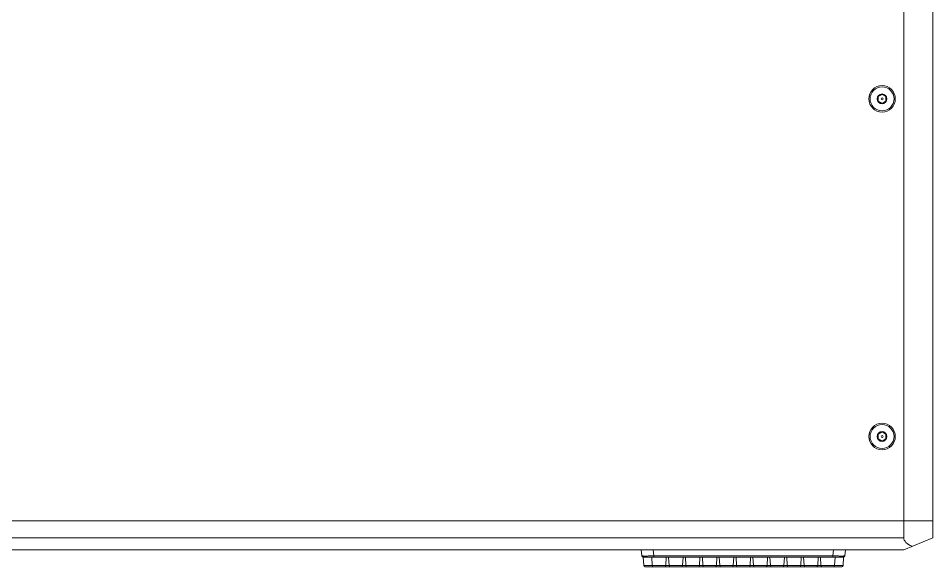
# Model space of a CAD drawing. Header units: millimetres. Extents: x 0 to 3564, y 0 to 2520.
# Drawn here: x 1711.9 to 2091, y 967.5 to 1194.9 of the extents above; entities that cross this region are included whole.
import ezdxf

# ---------------------------------------------------------------- set-up
doc = ezdxf.new("R2010")
doc.units = ezdxf.units.MM
doc.layers.get('0').update_dxf_attribs({"lineweight": 13})

msp = doc.modelspace()

# ---------------------------------------------------------------- linework, layer by layer
for p, q in [((2078.99, 1205.46), (2078.99, 986.46)), ((2090.99, 979.46), (2090.99, 1205.46)), ((2069.99, 1163.34), (2068.37, 1162.4)), ((2068.37, 1160.53), (2068.37, 1162.4)), ((2068.37, 1160.53), (2069.99, 1159.59)), ((2071.62, 1162.4), (2069.99, 1163.34)), ((2069.99, 1159.59), (2071.62, 1160.53)), ((2071.62, 1162.4), (2071.62, 1160.53)), ((2069.99, 1023.34), (2068.37, 1022.4)), ((2068.37, 1020.53), (2068.37, 1022.4)), ((2068.37, 1020.53), (2069.99, 1019.59)), ((2071.62, 1022.4), (2069.99, 1023.34)), ((2069.99, 1019.59), (2071.62, 1020.53)), ((2071.62, 1022.4), (2071.62, 1020.53)), ((1436.99, 986.46), (2090.99, 986.46)), ((2078.99, 986.46), (2078.99, 979.46)), ((2078.99, 979.46), (1448.99, 979.46)), ((2090.99, 979.46), (2078.99, 974.46)), ((2078.99, 974.46), (1448.99, 974.46)), ((1970.17, 974.46), (1970.39, 971.92)), ((1975.37, 971.92), (1975.15, 974.46)), ((2049.84, 974.46), (2049.61, 971.92)), ((2054.59, 971.92), (2054.82, 974.46)), ((1970.89, 971.46), (1977.15, 971.46)), ((1970.99, 971.46), (1971.18, 967.94)), ((1974.49, 971.46), (1974.68, 967.94)), ((1975.37, 971.92), (2049.61, 971.92)), ((1975.37, 971.92), (1975.37, 971.46)), ((1977.49, 971.46), (1977.15, 971.46)), ((1977.84, 971.46), (1977.49, 971.46)), ((1984.15, 971.46), (1977.84, 971.46)), ((1980.31, 967.94), (1980.49, 971.46)), ((1981.49, 971.46), (1981.68, 967.94)), ((1984.49, 971.46), (1984.15, 971.46)), ((1984.84, 971.46), (1984.49, 971.46)), ((1991.15, 971.46), (1984.84, 971.46)), ((1987.31, 967.94), (1987.49, 971.46)), ((1988.49, 971.46), (1988.68, 967.94)), ((1991.49, 971.46), (1991.15, 971.46)), ((1991.84, 971.46), (1991.49, 971.46)), ((1998.15, 971.46), (1991.84, 971.46)), ((1994.31, 967.94), (1994.49, 971.46)), ((1995.49, 971.46), (1995.68, 967.94)), ((1998.49, 971.46), (1998.15, 971.46)), ((1998.84, 971.46), (1998.49, 971.46)), ((2005.15, 971.46), (1998.84, 971.46)), ((2001.31, 967.94), (2001.49, 971.46)), ((2002.49, 971.46), (2002.68, 967.94)), ((2005.49, 971.46), (2005.15, 971.46)), ((2005.84, 971.46), (2005.49, 971.46)), ((2012.15, 971.46), (2005.84, 971.46)), ((2008.31, 967.94), (2008.49, 971.46)), ((2009.68, 967.94), (2009.49, 971.46)), ((2012.49, 971.46), (2012.15, 971.46)), ((2012.84, 971.46), (2012.49, 971.46)), ((2019.15, 971.46), (2012.84, 971.46)), ((2015.31, 967.94), (2015.49, 971.46)), ((2016.68, 967.94), (2016.49, 971.46)), ((2019.49, 971.46), (2019.15, 971.46)), ((2019.84, 971.46), (2019.49, 971.46)), ((2026.15, 971.46), (2019.84, 971.46)), ((2022.49, 971.46), (2022.31, 967.94)), ((2023.68, 967.94), (2023.49, 971.46)), ((2026.49, 971.46), (2026.15, 971.46)), ((2026.84, 971.46), (2026.49, 971.46)), ((2033.15, 971.46), (2026.84, 971.46)), ((2029.49, 971.46), (2029.31, 967.94)), ((2030.68, 967.94), (2030.49, 971.46)), ((2033.49, 971.46), (2033.15, 971.46)), ((2033.84, 971.46), (2033.49, 971.46)), ((2040.15, 971.46), (2033.84, 971.46)), ((2036.49, 971.46), (2036.31, 967.94)), ((2037.68, 967.94), (2037.49, 971.46)), ((2040.49, 971.46), (2040.15, 971.46)), ((2040.84, 971.46), (2040.49, 971.46)), ((2047.15, 971.46), (2040.84, 971.46)), ((2043.49, 971.46), (2043.31, 967.94)), ((2044.68, 967.94), (2044.49, 971.46)), ((2047.49, 971.46), (2047.15, 971.46)), ((2047.84, 971.46), (2047.49, 971.46)), ((2047.84, 971.46), (2054.1, 971.46)), ((2049.61, 971.46), (2049.61, 971.92)), ((2050.49, 971.46), (2050.31, 967.94)), ((2053.99, 971.46), (2053.81, 967.94)), ((1971.18, 967.94), (2053.81, 967.94)), ((1971.68, 967.46), (2053.31, 967.46))]:
    msp.add_line(p, q)
for centre, radius in [((2069.99, 1161.46), 5.5), ((2069.99, 1161.46), 4.97), ((2069.99, 1161.46), 2.03), ((2069.99, 1161.46), 0.406), ((2069.99, 1021.46), 5.5), ((2069.99, 1021.46), 4.97), ((2069.99, 1021.46), 2.03), ((2069.99, 1021.46), 0.406)]:
    msp.add_circle(centre, radius)
for centre, start, end in [((1970.89, 971.96), 185, 270), ((2054.1, 971.96), 270, 355), ((1971.68, 967.96), 183, 270), ((1975.18, 967.96), 183, 270), ((1979.81, 967.96), 270, 357), ((1982.18, 967.96), 183, 270), ((1986.81, 967.96), 270, 357), ((1989.18, 967.96), 183, 270), ((1993.81, 967.96), 270, 357), ((1996.18, 967.96), 183, 270), ((2000.81, 967.96), 270, 357), ((2003.18, 967.96), 183, 270), ((2007.81, 967.96), 270, 357), ((2010.18, 967.96), 183, 270), ((2014.81, 967.96), 270, 357), ((2017.18, 967.96), 183, 270), ((2021.81, 967.96), 270, 357), ((2024.18, 967.96), 183, 270), ((2028.81, 967.96), 270, 357), ((2031.18, 967.96), 183, 270), ((2035.81, 967.96), 270, 357), ((2038.18, 967.96), 183, 270), ((2042.81, 967.96), 270, 357), ((2045.18, 967.96), 183, 270), ((2049.81, 967.96), 270, 357), ((2053.31, 967.96), 270, 357)]:
    msp.add_arc(centre, 0.5, start, end)
msp.add_ellipse((2090.99, 979.46), major_axis=(12, 0), ratio=0.416667, start_param=3.141593, end_param=3.926991)
for points, knots in [([(1970.39, 971.92), (1970.39, 971.92), (1970.39, 971.92), (1970.4, 971.92), (1970.4, 971.92), (1970.41, 971.92), (1970.43, 971.92), (1970.45, 971.91), (1970.49, 971.91), (1970.54, 971.91), (1970.61, 971.91), (1970.68, 971.91), (1970.77, 971.91), (1970.87, 971.91), (1971.02, 971.9), (1971.24, 971.9), (1971.53, 971.9), (1971.86, 971.9), (1972.22, 971.9), (1972.61, 971.9), (1973.03, 971.91), (1973.63, 971.91), (1974.41, 971.91), (1975.05, 971.92), (1975.37, 971.92)], [0, 0, 0, 0, 0.000381, 0.001321, 0.002849, 0.004969, 0.007682, 0.010988, 0.019376, 0.030121, 0.043196, 0.058568, 0.076205, 0.096072, 0.118116, 0.168521, 0.226955, 0.292843, 0.365561, 0.444396, 0.528594, 0.61732, 0.804926, 1, 1, 1, 1]), ([(2054.59, 971.92), (2054.59, 971.92), (2054.59, 971.92), (2054.59, 971.92), (2054.58, 971.92), (2054.57, 971.92), (2054.56, 971.92), (2054.53, 971.91), (2054.49, 971.91), (2054.44, 971.91), (2054.38, 971.91), (2054.3, 971.91), (2054.21, 971.91), (2054.11, 971.91), (2053.96, 971.9), (2053.74, 971.9), (2053.45, 971.9), (2053.12, 971.9), (2052.76, 971.9), (2052.37, 971.9), (2051.95, 971.91), (2051.36, 971.91), (2050.57, 971.91), (2049.94, 971.92), (2049.61, 971.92)], [0, 0, 0, 0, 0.000381, 0.001321, 0.002849, 0.004969, 0.007682, 0.010989, 0.019376, 0.030122, 0.043196, 0.058569, 0.076206, 0.096073, 0.118117, 0.168522, 0.226955, 0.292843, 0.36556, 0.444395, 0.528593, 0.617318, 0.804925, 1, 1, 1, 1])]:
    msp.add_open_spline(points, degree=3, knots=knots)

doc.saveas('drawing.dxf')
